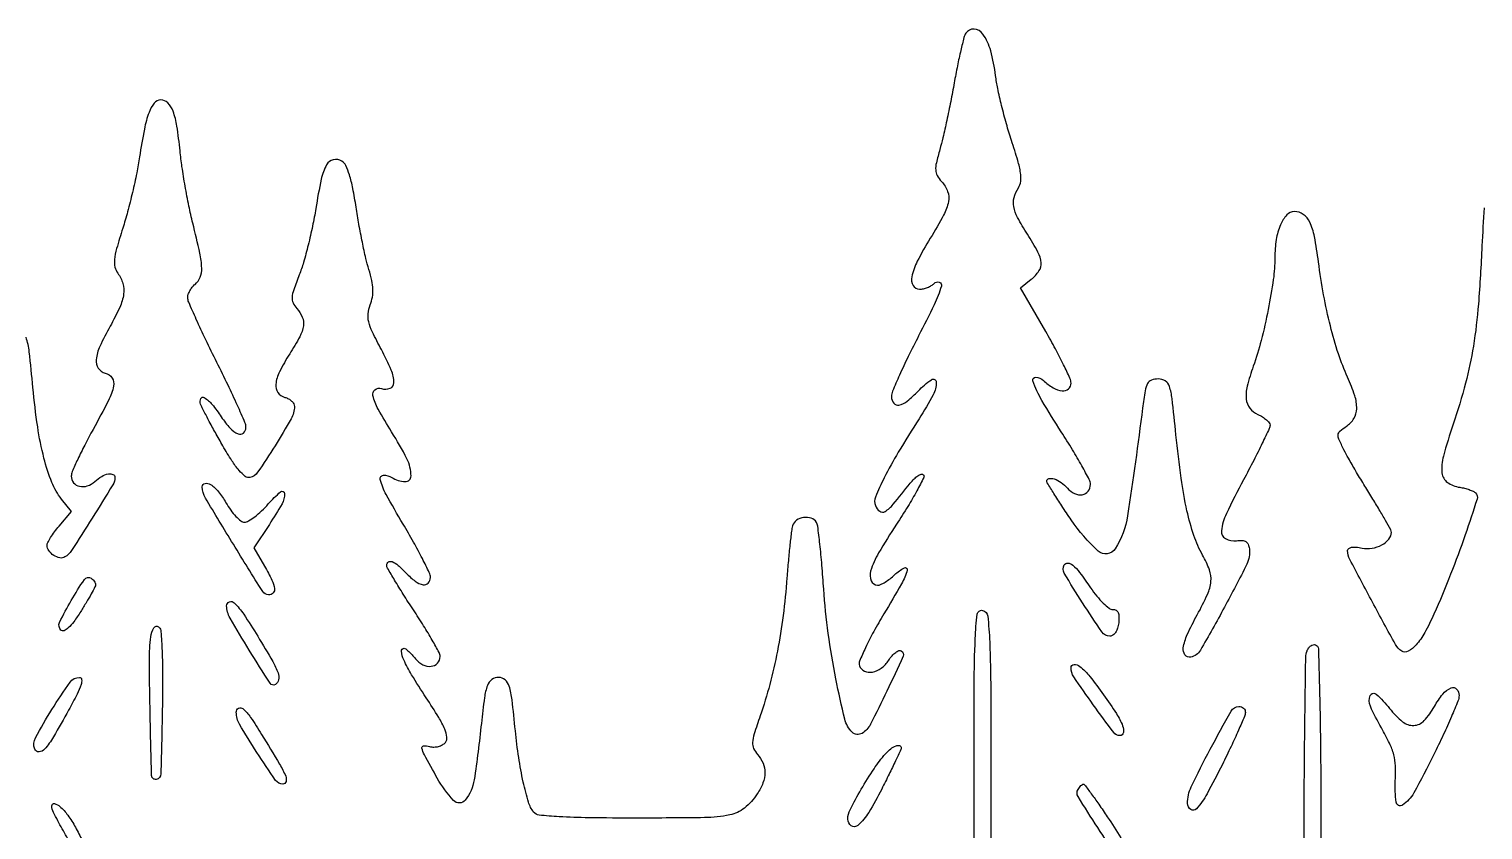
# Model space of a CAD drawing. Extents: x 118 to 878, y 65 to 959.
# Drawn here: x 376.3 to 675.9, y 793.6 to 958.6 of the extents above; entities that cross this region are included whole.
import ezdxf

# ---------------------------------------------------------------- set-up
doc = ezdxf.new("R2010")
doc.units = 0

msp = doc.modelspace()

# ---------------------------------------------------------------- linework, layer by layer
msp.add_lwpolyline([(676.09482, 921.786098, 0.004074), (675.675481, 913.9127, -0.008167), (674.939591, 901.941917, -0.020655), (673.904004, 893.283087, -0.024535), (672.283364, 885.656995, -0.016847), (669.736047, 877.187223, 0.014561), (667.719125, 870.59049, 0.0933), (667.435891, 867.124552, 0.213189), (668.555753, 865.189428, 0.122461), (671.102128, 864.165324, -0.025569), (672.082733, 863.976935, -0.02501), (673.046388, 863.688382, -0.025829), (673.864197, 863.349734, -0.080279), (674.353663, 863.011661, -0.287263), (674.672859, 861.743958, -0.00452), (672.210047, 854.357713, -0.011326), (669.214491, 846.240456, -0.010287), (665.761943, 838, -0.022105), (663.883772, 834.223722, -0.053313), (662.092863, 831.673631, -0.088603), (660.480772, 830.382578, -0.269261), (659.129802, 830.419778, -0.12954), (657.865068, 831.751574, -0.002301), (653.114647, 840.502622, -0.002423), (648.463826, 849.266653, -0.12135), (648, 851.149621, -0.243626), (648.213366, 851.561525, -0.111707), (648.788234, 851.799457, -0.064836), (649.717781, 851.837068, -0.027093), (650.96131, 851.657738, 0.089576), (653.022318, 851.619149, 0.083071), (655.026292, 852.295978, 0.095136), (656.484631, 853.47812, 0.176788), (657, 854.890156, 0.124519), (656.87304, 855.392055, 0.003705), (655.819525, 857.307122, 0.007173), (654.521216, 859.550201, 0.004865), (652.981363, 862.068727, -0.003751), (651.316045, 864.778868, -0.0034), (649.635446, 867.603663, -0.003404), (648.165565, 870.152577, -0.010887), (647.2342, 871.879912, -0.012101), (646.184558, 874.060989, -0.13338), (646.032281, 875.009765, -0.191752), (646.420305, 875.746152, -0.030209), (647.752837, 876.751884, 0.110912), (649.283751, 878.350595, 0.130932), (649.865779, 880.35626, 0.085307), (649.463173, 883.053891, 0.026911), (647.975855, 886.864079, -0.027149), (646.099826, 891.676805, -0.01759), (644.435296, 897.4172, -0.016264), (643.041765, 903.81307, -0.013973), (641.98506, 910.617833, 0.015054), (641.161737, 915.845135, 0.064674), (640.186013, 918.834513, 0.127062), (638.861432, 920.41533, 0.156405), (637.03807, 921, 0.210759), (635.461509, 920.304559, 0.084526), (634.159118, 918.278308, 0.062104), (633.287352, 915.230224, 0.038649), (633, 911.518323, -0.035321), (632.680768, 907.004961, -0.013675), (631.628327, 900.821001, -0.013798), (630.175831, 894.431192, -0.022615), (628.55551, 889.124273, 0.023031), (627.300641, 885.001999, 0.086252), (627.092214, 882.313348, 0.145429), (627.82941, 880.486481, 0.11827), (629.5, 879.181954, -0.032576), (630.45694, 878.668266, -0.040737), (631.265625, 878.067155, -0.045548), (631.832175, 877.470022, -0.168593), (632, 876.986447, -0.110264), (631.837702, 876.259444, -0.00287), (630.396447, 873.237488, -0.005929), (628.632887, 869.701272, -0.004002), (626.541096, 865.707531, 0.01099), (623.015161, 858.740479, 0.08347), (622.001831, 855.216152, 0.301292), (622.828831, 853.595588, 0.164851), (625.112285, 853.163811, -0.045671), (626.266644, 853.219959, -0.130559), (627.02758, 852.982633, -0.15203), (627.501804, 852.427626, -0.069803), (627.754484, 851.5, -0.148229), (627.215156, 848.315191, -0.008608), (622.611116, 839.456157, -0.006917), (617.651503, 830.596495, -0.216887), (615.660476, 829.176676, -0.287999), (614.480933, 829.632155, -0.201589), (614.127444, 831.054314, -0.068872), (614.957337, 833.817667, -0.018624), (617.018115, 837.909769, 0.019186), (619.121471, 842.098121, 0.08453), (619.82498, 844.760101, 0.109022), (619.518094, 847.154503, 0.042914), (618.123044, 850.19284, -0.047508), (616.323486, 854.208864, -0.027021), (614.890702, 859.340053, -0.020435), (613.691501, 866.028805, -0.008878), (612.620842, 875, 0.003131), (611.818156, 882.452843, 0.048352), (611.280762, 884.971935, 0.176495), (610.428547, 886.078662, 0.142249), (608.97753, 886.5, 0.084703), (607.578381, 886.261263, 0.186645), (606.766935, 885.567956, 0.083293), (606.260606, 884.082467, 0.009111), (605.740856, 880.5, -0.006079), (602.660289, 858.321171, -0.10487), (600.10152, 851.50564, -0.463332), (596.61539, 851.032488, -0.061156), (591.030474, 857.45484, -0.003167), (589.102409, 860.351517, -0.004901), (587.477702, 862.879961, -0.001697), (586.108348, 865.074143, -0.139532), (586, 865.45484, -0.365416), (586.450329, 865.988748, -0.124346), (587.541807, 865.903447, -0.072274), (588.988263, 865.169223, -0.062253), (590.250165, 864.020796, 0.103434), (591.722899, 862.88589, 0.152667), (593.325271, 862.647922, 0.193027), (594.525111, 863.362138, 0.164589), (595, 864.765708, 0.120585), (594.758187, 865.753796, 0.006634), (593.2375, 868.582345, 0.009968), (591.298521, 871.918418, 0.0071), (589, 875.57949, -0.010977), (585.01001, 882.045514, -0.049078), (583.144019, 886.08384, -0.532514), (583.721571, 886.85332, -0.177447), (585.314451, 886.174314, 0.055842), (587.304089, 884.684823, 0.108943), (589.179968, 884.075601, 0.199538), (590.456237, 884.466084, 0.223614), (591, 885.621136, 0.107135), (590.777597, 886.647178, 0.006997), (589.472769, 889.412294, 0.009912), (587.792427, 892.681933, 0.007223), (585.800917, 896.250719), (580.601835, 905.259167), (582.800917, 907.039876, 0.073742), (584.390802, 908.77091, 0.172074), (584.828376, 910.450262, 0.102575), (584.181289, 912.615915, 0.017599), (582, 916.338948, -0.017763), (579.98574, 919.77949, -0.076401), (579.193073, 922.008816, -0.11653), (579.273118, 923.873712, -0.070953), (580.169886, 925.900424, 0.114103), (580.627532, 927.232064, 0.062543), (580.590913, 928.965588, 0.035152), (580.035067, 931.494944, 0.008152), (578.735158, 935.654458, -0.010984), (577.687996, 939.073113, -0.008559), (576.695843, 942.83069, -0.008668), (575.891761, 946.36506, -0.020734), (575.450353, 949.017603, 0.035377), (574.445945, 954.125475, 0.087017), (572.828037, 957.575686, 0.224554), (571.023176, 958.601748, 0.276156), (569.320015, 957.75, 0.079264), (568.935343, 956.864924, 0.005529), (568.286868, 954.223438, 0.007735), (567.593973, 951.03837, 0.005741), (566.923539, 947.5, -0.004889), (566.211975, 943.70925, -0.004283), (565.39572, 939.76157, -0.004308), (564.5972, 936.208632, -0.012821), (563.967094, 933.794708, 0.012238), (563.245969, 931.045228, 0.070938), (563.110882, 929.554777, 0.114805), (563.434146, 928.429996, 0.056835), (564.304553, 927.215967, -0.093369), (565.570385, 925.148405, -0.140257), (565.747717, 923.054134, -0.075413), (564.751856, 920.28096, -0.013486), (562, 915.5, 0.017613), (559.319228, 910.75235, 0.068171), (558.185637, 907.574726, 0.181965), (558.463081, 905.780947, 0.270672), (559.8, 905, 0.055717), (560.575898, 905.086731, 0.038763), (561.418854, 905.347604, 0.039126), (562.198945, 905.730051, 0.062923), (562.783333, 906.183333, -0.2867), (563.854422, 906.430709, -0.401091), (564.276573, 905.612773, -0.040202), (562.805825, 901.784487, -0.008531), (559.604783, 895.391493, 0.006485), (557.457842, 891.147176, 0.008918), (555.646405, 887.274376, 0.006156), (554.234834, 884.003003, 0.099084), (554, 882.829609, 0.169717), (554.461163, 881.510118, 0.284557), (555.530544, 881.127168, 0.117203), (557.265856, 881.952454, 0.032398), (559.506316, 884.006593, -0.049452), (562.247524, 886.353175, -0.59555), (563.223358, 885.863465, -0.13288), (562.595715, 883.216455, -0.018248), (559.685868, 878.289972, 0.007596), (555.404474, 871.381781, 0.018344), (552.508192, 866.117061, 0.018805), (550.700995, 862.162514, 0.19166), (550.679201, 860.393606, 0.145428), (551.58213, 859.218686, 0.308536), (552.676255, 859.187836, 0.076592), (554.349454, 860.664952, 0.006973), (557.860266, 865, -0.03068), (558.667292, 865.905202, -0.050234), (559.464871, 866.551426, -0.068019), (560.138833, 866.872622, -0.280105), (560.559775, 866.770812, -0.324304), (560.655136, 866.18018, -0.007155), (559.237214, 863.466164, -0.013462), (557.377482, 860.238126, -0.008339), (555.029617, 856.544915, 0.012836), (551.345529, 850.633058, 0.058062), (549.707241, 846.920875, 0.175705), (549.804873, 844.898261, 0.302421), (551.154164, 844, 0.110952), (551.772548, 844.138932, 0.027414), (552.692335, 844.637617, 0.026699), (553.707713, 845.339775, 0.023952), (554.681606, 846.17061, -0.06795), (556.663114, 847.580738, -0.656655), (557.242567, 847.112855, -0.061519), (556.061135, 844.266559, -0.006549), (552.434466, 838.068546, 0.010266), (550.336554, 834.421261, 0.015003), (548.653811, 831.120391, 0.01037), (547.412656, 828.346349, 0.193973), (547.396911, 827.40805, 0.194416), (548.430762, 826.299287, 0.156382), (550.06125, 826.092662, 0.11586), (551.905169, 826.904825, 0.086509), (553.428922, 828.531865, -0.034739), (554.133038, 829.459067, -0.052195), (554.877246, 830.148988, -0.067213), (555.550191, 830.524559, -0.236357), (556.029808, 830.481577, -0.376544), (556.379266, 829.339653, -0.005118), (553.059372, 822.167281, -0.008352), (549.666436, 815.326737, -0.135845), (547.939726, 813.462749, -0.088531), (547.446402, 813.267438, -0.076303), (546.888857, 813.24062, -0.077067), (546.354079, 813.381782, -0.093645), (545.926626, 813.673374, -0.137275), (544.384736, 816.413466, -0.010769), (542.554196, 824.670356, -0.015216), (540.978563, 834.063059, -0.016971), (540.044992, 843.198703, 0.004222), (539.666967, 848.140779, 0.006208), (539.244248, 852.475981, 0.003154), (538.81844, 856.132673, 0.108255), (538.531703, 856.948703, 0.173898), (537.462319, 857.800932, 0.118077), (535.8973, 857.947612, 0.117606), (534.430888, 857.369122, 0.171796), (533.630859, 856.25, 0.039165), (533.400517, 855.125683, 0.003826), (533.07908, 852.370313, 0.004827), (532.752295, 849.074472, 0.003804), (532.460088, 845.5, -0.013464), (531.672649, 837.721304, -0.015976), (530.497917, 830.430958, -0.016774), (528.923988, 823.562265, -0.018594), (526.93805, 817.04979, 0.007464), (525.715103, 813.33758, 0.059008), (525.381816, 811.560879, 0.123063), (525.602135, 810.331585, 0.078492), (526.400846, 809.109564, -0.084988), (527.536585, 807.321939, -0.100896), (527.924095, 805.36322, -0.090288), (527.524891, 803.240394, -0.055422), (526.353696, 800.972506, -0.076171), (523.702315, 798.065737, -0.121171), (520.669325, 796.6449, -0.045788), (515.499243, 796.097835, -0.003477), (501.431315, 796, -0.003056), (491.619452, 796.059974, -0.011693), (485.510582, 796.277594, -0.011628), (481.411381, 796.615508, -0.203053), (480.266774, 797.25, -0.094242), (479.221113, 799.278075, -0.016804), (478.142528, 803.424087, -0.017396), (477.188027, 808.493308, -0.013983), (476.505255, 814, 0.005438), (475.825458, 820.372723, 0.046871), (475.227463, 823.167102, 0.135239), (474.369201, 824.49632, 0.184194), (473.048336, 825, 0.162085), (471.67056, 824.541316, 0.143493), (470.760694, 823.326906, 0.0559), (470.132169, 820.826641, 0.007732), (469.494575, 815.5, -0.011565), (468.013055, 803.878427, -0.133025), (466.175441, 799.701077, -0.455758), (463.778416, 799.61328, -0.061413), (460.408929, 804.239751, -0.002325), (457.759254, 809.065248, -0.065002), (457.244561, 810.401431, -0.464029), (457.587032, 810.870095, -0.081831), (458.829352, 810.754877, 0.066483), (459.731803, 810.643304, 0.06149), (460.657247, 810.76673, 0.06446), (461.481923, 811.100094, 0.091549), (462.087704, 811.605677, 0.20596), (462.408185, 812.693569, 0.071828), (461.974326, 814.303958, 0.036094), (460.70977, 816.740488, 0.007514), (458.124472, 820.810406, -0.008103), (455.118336, 825.555163, -0.032464), (453.520772, 828.596817, -0.074645), (453.030804, 830.369215, -0.450023), (453.589707, 831, -0.16993), (453.911848, 830.887262, -0.018198), (454.521583, 830.363515, -0.020755), (455.218928, 829.663124, -0.015265), (455.93395, 828.833241, 0.105114), (457.440766, 827.613042, 0.140107), (459.16086, 827.277201, 0.186618), (460.470516, 827.917242, 0.189012), (461, 829.267868, 0.123974), (460.785397, 830.120083, 0.006247), (459.384375, 832.649224, 0.009702), (457.607066, 835.629273, 0.006847), (455.5, 838.910313, -0.004589), (453.392381, 842.159849, -0.006856), (451.615625, 845.041653, -0.003281), (450.161477, 847.510893, -0.132177), (450, 848.11106, -0.248056), (450.352663, 848.778172, -0.250312), (451.100062, 848.858947, -0.084257), (452.356429, 848.086924, -0.024376), (454, 846.5, 0.042274), (455.880152, 844.810264, 0.116793), (457.498517, 844.097079, 0.253556), (458.544597, 844.4369, 0.192334), (459, 845.576992, 0.11227), (458.77052, 846.586107, 0.006382), (457.343412, 849.466746, 0.009507), (455.520893, 852.869267, 0.006816), (453.360551, 856.604209, -0.008888), (449.873917, 862.69016, -0.066271), (448.671347, 865.789464, -0.465598), (449.301633, 866.647204, -0.157234), (451.03191, 866.212145, 0.127054), (453.790783, 865.342093, 0.430751), (455.009928, 866.502516, 0.116438), (454.165301, 870.026773, 0.024066), (451, 875.617427, -0.013753), (448.237222, 880.270682, -0.069736), (447.15173, 883.07727, -0.290867), (447.572756, 884.28159, -0.248881), (448.915843, 884.52671, 0.169461), (450.695477, 884.577266, 0.311998), (451.479612, 885.718998, 0.101552), (450.939015, 888.313048, 0.020711), (448.891365, 892.559743, -0.009995), (447.052207, 896.17398, -0.051644), (446.28918, 898.280441, -0.087381), (446.172356, 899.946283, -0.064243), (446.599873, 901.7509, 0.046626), (447.043036, 903.366359, 0.053335), (447.151803, 904.963742, 0.044398), (446.920265, 906.772449, 0.020664), (446.317653, 909.061846, -0.017981), (445.706077, 911.33567, -0.006165), (444.980051, 914.669008, -0.006118), (444.268788, 918.369519, -0.007038), (443.683139, 921.917758, 0.010901), (443.01594, 925.774411, 0.027122), (442.315173, 928.549661, 0.035969), (441.566554, 930.460061, 0.141602), (440.735126, 931.395281, 0.200519), (438.98887, 931.689572, 0.213235), (437.611239, 930.644443, 0.073402), (436.500517, 927.648837, 0.012437), (435.383863, 921.637226, -0.011867), (434.712323, 917.998829, -0.00941), (433.820078, 914.101686, -0.009535), (432.855172, 910.517253, -0.023363), (431.973774, 907.933464, 0.009464), (430.831277, 904.865979, 0.066011), (430.505156, 903.303593, 0.127445), (430.708921, 902.181109, 0.075761), (431.463141, 901.040728, -0.084829), (432.608834, 899.23869, -0.138832), (432.826016, 897.454912, -0.084569), (432.073682, 895.210862, -0.018241), (430, 891.661052, 0.024599), (427.906537, 887.970474, 0.08912), (427.14019, 885.393277, 0.181769), (427.566957, 883.710352, 0.178628), (429, 882.710251, -0.059503), (429.763277, 882.410118, -0.065673), (430.40675, 881.946186, -0.074698), (430.83865, 881.396359, -0.133611), (430.980424, 880.84362, -0.125098), (430.291665, 878.290221, -0.012158), (426.991565, 872.743245, -0.00963), (423.39602, 867.258401, -0.197775), (421.77629, 866.195434, -0.219837), (420.831997, 866.429059, -0.047334), (419.59093, 867.632301, -0.033451), (418.083095, 869.660032, -0.012478), (416.23449, 872.691725, -0.004023), (414.684745, 875.432848, -0.004821), (413.271718, 878.038678, -0.004163), (412.121422, 880.254077, -0.031637), (411.655665, 881.33356, -0.188987), (411.688808, 882.457117, -0.45983), (412.38006, 882.675302, -0.080684), (414.031402, 881.234902, -0.02794), (415.917542, 878.683749, 0.038888), (417.712793, 876.363456, 0.107571), (419.383891, 875.169854, 0.29071), (420.481845, 875.346939, 0.214466), (421, 876.499389, 0.101627), (420.792686, 877.508824, 0.00383), (419.2375, 881.059979, 0.00677), (417.298817, 885.243193, 0.004699), (415, 889.919277, -0.004569), (412.70114, 894.592391, -0.006609), (410.7625, 898.766319, -0.003663), (409.203269, 902.312274, -0.102089), (409, 903.297443, -0.082918), (409.108311, 903.946071, -0.043974), (409.440625, 904.692607, -0.042189), (409.926041, 905.415984, -0.050723), (410.5, 906, 0.125976), (411.557365, 907.458027, 0.103577), (411.884361, 909.358503, 0.045303), (411.493957, 912.426491, 0.006451), (410.045408, 918.61262, -0.010234), (409.247076, 922.142006, -0.0067), (408.465087, 926.239332, -0.00674), (407.810257, 930.253479, -0.012831), (407.410338, 933.5, 0.013661), (406.773914, 938.596711, 0.052468), (405.964762, 941.683224, 0.101955), (404.885695, 943.387517, 0.203531), (403.443377, 944, 0.22885), (402.10575, 943.353931, 0.078751), (401.021083, 941.431601, 0.041446), (400.057075, 937.997772, 0.01043), (399.073441, 932.267209, -0.013161), (398.486784, 928.957912, -0.00734), (397.607711, 924.960267, -0.007317), (396.599316, 920.940156, -0.011772), (395.609734, 917.549197, 0.007392), (394.349249, 913.366527, 0.04196), (393.901139, 911.086299, 0.083863), (393.988546, 909.55879, 0.106523), (394.584564, 908.281988, -0.091271), (395.638666, 906.19107, -0.107614), (395.794522, 903.984297, -0.071408), (394.987704, 901.24532, -0.021194), (393, 897.346005, 0.020841), (390.892422, 893.218741, 0.081944), (390.14141, 890.472387, 0.174199), (390.57038, 888.730988, 0.18418), (392, 887.710251, -0.186049), (393.41321, 886.693497, -0.200489), (393.722002, 885.029658, -0.064981), (392.667602, 882.067865, -0.008365), (389.5, 876.107995, 0.007319), (387.776346, 872.881237, 0.009939), (386.321875, 869.916551, 0.007198), (385.197541, 867.411153, 0.102212), (385, 866.454914, 0.17071), (385.469808, 865.118972, 0.170837), (386.672261, 864.371662, 0.13706), (388.304868, 864.461152, 0.102452), (389.865986, 865.378719, -0.050879), (391.270707, 866.411324, -0.083992), (392.643337, 866.935262, -0.156043), (393.596526, 866.827531, -0.295328), (394, 866.204015, -0.138436), (393.571033, 864.68437, -0.00279), (389.318282, 857.837782, -0.003299), (385.035956, 851.1273, -0.111093), (383.687891, 849.807202, -0.1917), (382.646126, 849.623189, -0.09451), (381.383335, 850.145857, -0.090695), (380.358948, 851.122977, -0.158332), (380, 852.228089, -0.124403), (380.138555, 852.776349, -0.01725), (380.736231, 853.797435, -0.018879), (381.546625, 854.977381, -0.014985), (382.50632, 856.18988), (385.01264, 859.168472), (382.988444, 861.741821, -0.071838), (381.001357, 865.187623, -0.032226), (379.376921, 870.168981, -0.025902), (378.074762, 876.625641, -0.013816), (377.102713, 884.715472, 0.005108), (376.345889, 892.097313, 0.05238), (375.685725, 895.090947, 0.159316)], format="xyb")
for points in [[(416.879844, 861, 0.027858), (417.856469, 859.468703, 0.035018), (418.931719, 858.175, 0.037628), (419.952671, 857.257416, 0.165719), (420.708008, 857, 0.137655), (421.522946, 857.228695, 0.026655), (422.7975, 858.101562, 0.026528), (424.217603, 859.314354, 0.021785), (425.602396, 860.75, -0.034641), (428.131647, 863.240782, -0.623482), (428.933791, 862.895447, -0.143166), (428.424369, 860.769153, -0.01637), (425.810513, 856.527643), (422.621027, 851.712397), (424.810513, 847.90808, -0.01519), (426.354499, 845.026281, -0.079397), (426.889951, 843.313617, -0.230623), (426.597472, 842.396665, -0.204978), (425.670545, 842, -0.258531), (424.43645, 842.683807, -0.002124), (418.39943, 852.42992, -0.003326), (412.638102, 861.96151, -0.13507), (412, 864.28053, -0.357493), (412.569689, 864.975483, -0.199933), (413.709762, 864.747696, -0.074555), (415.357949, 863.240633, -0.042332)], [(595.035104, 843.448978, 0.021478), (596.318325, 841.745438, 0.027832), (597.642944, 840.306887, 0.027782), (598.842773, 839.264263, 0.166478), (599.614463, 839, -0.131467), (600.274428, 838.82342, -0.160321), (600.698706, 838.349314, -0.099607), (600.879505, 837.515364, -0.032385), (600.816422, 836.25, -0.045635), (600.586923, 835.150445, -0.070074), (600.176001, 834.270511, -0.090361), (599.636782, 833.699816, -0.159717), (599.027205, 833.5, -0.245503), (597.379234, 834.361063, -0.00923), (593.382717, 840.338148, -0.008745), (589.590289, 846.47659, -0.279317), (589.605235, 848.170274, -0.281922), (590.364789, 848.55385, -0.159782), (591.347541, 848.139711, -0.053447), (592.77114, 846.60635, -0.009716)], [(390, 844.136764, -0.120359), (389.882473, 843.655602, -0.00582), (389.09991, 842.191169, -0.009207), (388.109756, 840.465138, -0.006484), (386.935863, 838.559918, -0.015429), (385.514284, 836.464194, -0.047423), (384.382945, 835.178594, -0.089898), (383.503574, 834.608664, -0.304175), (382.865401, 834.734599, -0.31859), (382.592389, 836.338989, -0.019513), (384.994083, 840.870935, -0.019576), (387.714629, 845.157832, -0.399337), (389.088452, 845.445334, -0.053397), (389.437137, 845.174569, -0.048889), (389.732233, 844.828552, -0.052163), (389.933835, 844.463185, -0.100329)], [(423.425107, 833.464531, -0.004876), (426.500926, 828.285041, -0.04408), (427.616993, 825.902179, -0.136322), (427.727087, 824.510636, -0.209278), (427.050255, 823.531059, -0.408622), (425.975387, 823.773972, -0.004689), (421.67974, 830.575289, -0.008054), (417.710382, 837.229756, -0.127505), (417.018063, 839.75, -0.319255), (417.580714, 840.566097, -0.288897), (418.596266, 840.346091, -0.051769), (420.536198, 838.002933, -0.010613)], [(574.5, 796.817566, -0.001808), (574.442058, 780.790816, -0.002928), (574.263715, 767.164238, -0.000488), (574.023986, 755.130544, -0.193646), (573.695627, 754.361314, -0.60251), (572.278944, 754.799137, -0.031245), (571.527367, 760.826073, -0.013499), (571.115332, 772.73093, -0.001808), (571.015313, 797.823324, -0.00077), (571.045263, 823.420927, -0.009898), (571.260729, 832.993431, -0.019944), (571.675314, 838.026715, -0.434508), (572.75, 838.808536, -0.328362), (573.827244, 837.64148, -0.017304), (574.237467, 832.272437, -0.009611), (574.458954, 822.399594, -0.000802)], [(403.776978, 819.170623, -0.002221), (403.457528, 805.095149, -0.354535), (402.503396, 803.981827, -0.459717), (401.549199, 804.755003, -0.002277), (401.222087, 818.703526, -0.003997), (401.114461, 828.578123, -0.028237), (401.371282, 833.369106, -0.11634), (402.033354, 835.230974, -0.477795), (403.059761, 835.340239, -0.180881), (403.478036, 834.422175, -0.006322), (403.704635, 830.44901, -0.010278), (403.824013, 825.428095, -0.005367)], [(642.5, 782.749216, -0.001317), (642.450799, 764.073193, -0.002151), (642.299231, 748.236507, -0.000264), (642.096292, 734.143826, -0.195123), (641.816531, 733.482738, -0.588953), (640.267457, 733.927264, -0.042078), (639.464627, 739.514106, -0.013378), (639.07602, 751.706488, -0.001277), (639, 781.47723, -0.001231), (639.044968, 799.748632, -0.00195), (639.183067, 815.401727, -0.000426), (639.369617, 829.144845, -0.088224), (639.623207, 830.460477, -0.066053), (639.945712, 831.053179, -0.080427), (640.394343, 831.497036, -0.094502), (640.895554, 831.727568, -0.142111), (641.373207, 831.708606, -0.314715), (641.965457, 830.911461, -0.001542), (642.242267, 820.306116, -0.004541), (642.444082, 805.818507, -0.001212)], [(597.715646, 821.422611, -0.011818), (600.34316, 817.540137, -0.048618), (601.638125, 815.016904, -0.139862), (601.778191, 813.60792, -0.362752), (601.050526, 813, -0.235967), (599.799092, 813.625416, -0.004976), (595.581011, 819.36309, -0.006551), (591.580529, 825.076214, -0.150567), (591, 826.960324, -0.388075), (591.617281, 827.63586, -0.197411), (592.808216, 827.267786, -0.051367), (594.900439, 825.146886, -0.01434)], [(384.45796, 818.25, -0.006713), (381.321156, 812.726182, -0.046885), (379.511495, 810.210436, -0.20508), (378.351081, 809.651379, -0.322755), (377.464342, 810.232328, -0.219422), (377.616484, 812.54859, -0.01503), (381.012589, 818.37624, -0.014443), (384.753619, 824.005043, -0.243478), (386.675707, 825, -0.387034), (387.136775, 824.580222, -0.103145), (387.015614, 823.501804, -0.038362), (386.199296, 821.538987, -0.008054)], [(670.954063, 821.25, -0.089443), (670.719857, 820.121621, -0.005457), (669.392927, 816.929688, -0.007992), (667.700847, 813.149537, -0.005821), (665.704063, 809, -0.010389), (661.632622, 801.197019, -0.121028), (659.323721, 798.68143, -0.553131), (657.991702, 799.281328, -0.049623), (657.821778, 803.752819, 0.026188), (657.848207, 806.749769, 0.053914), (657.495198, 809.0656, 0.048097), (656.624279, 811.414152, 0.017115), (654.952311, 814.583352, -0.024466), (652.678659, 819.050923, -0.207973), (652.652834, 821.250763, -0.517764), (653.887445, 821.522858, -0.039707), (656.637528, 818.587557, 0.05245), (659.325497, 815.860965, 0.185154), (661.61879, 815.097006, 0.196428), (663.744148, 816.07821, 0.059654), (665.879844, 819, -0.043125), (667.60357, 821.529163, -0.117792), (669.312768, 822.833552, -0.321827), (670.449861, 822.596709, -0.194646)], [(424.225511, 813.25, -0.002849), (427.921967, 807.11586, -0.033743), (429.1777, 804.638707, -0.169416), (429.252258, 803.51182, -0.337287), (428.579841, 803, -0.246005), (427.100801, 803.774579, -0.007931), (423.235334, 809.546824, -0.010936), (419.674891, 815.323632, -0.133401), (419, 817.808167, -0.267413), (419.478126, 818.638223, -0.321126), (420.354627, 818.553955, -0.063049), (421.950255, 816.762227, -0.013403)], [(626.926087, 817.75, -0.086269), (626.729338, 816.914124, -0.003584), (625.500285, 814.089818, -0.006119), (623.972942, 810.758296, -0.004299), (622.176087, 807.045125, -0.010933), (619.019052, 800.998153, -0.056516), (616.842748, 797.92338, -0.369954), (615.674295, 797.766734, -0.254114), (615, 799.00782, -0.11184), (615.775211, 802.430201, -0.010516), (619.677577, 810.178865, -0.006541), (623.988894, 818.058478, -0.270594), (625.601239, 819, -0.089231), (626.12961, 818.904949, -0.100425), (626.567402, 818.632812, -0.106557), (626.846521, 818.226698, -0.112697)], [(556, 810.477803, -0.109399), (555.916491, 810.1007, -0.001263), (554.821722, 807.765521, -0.003787), (553.526206, 805.073228, -0.002454), (551.988839, 801.977803, -0.020662), (549.316823, 797.169278, -0.074825), (547.073718, 794.494716, -0.344503), (545.730184, 794.414007, -0.246641), (545, 795.804219, -0.119656), (545.466993, 797.727674, -0.011813), (547.765266, 801.934793, -0.016042), (550.403115, 806.182797, -0.034036), (552.7631, 809.25, -0.043267), (553.859925, 810.293421, -0.078014), (554.935203, 810.906602, -0.168593), (555.670262, 810.927559, -0.327303)], [(598.478936, 796.260676, -0.010417), (601.233545, 791.963667, -0.042672), (602.617962, 789.196819, -0.115015), (602.853073, 787.637158, -0.391143), (602.163201, 787, -0.246698), (600.699569, 787.76895, -0.006569), (596.503028, 794.034118, -0.006161), (592.449882, 800.431636, -0.283762), (592.450755, 801.920319, -0.026082), (592.737026, 802.333662, -0.032759), (593.045372, 802.682844, -0.034551), (593.333284, 802.931745, -0.162349), (593.537953, 803, -0.236855), (593.794204, 802.871397, -0.001971), (595.162584, 801.020323, -0.006415), (596.715532, 798.844148, -0.004021)], [(385.85754, 794.117415, -0.019494), (387.236715, 791.394963, -0.097325), (387.634855, 789.738545, -0.408014), (387.144855, 789.194239, -0.155392), (386.052241, 789.467713, -0.11867), (385.05352, 790.475285, -0.0092), (383.130958, 793.784187, -0.009215), (381.331739, 797.161259, -0.118321), (381, 798.543495, -0.478057), (381.537406, 798.977113, -0.132262), (382.65721, 798.39987, -0.050967), (384.286362, 796.579396, -0.030073)]]:
    msp.add_lwpolyline(points, format="xyb", close=True)

doc.saveas('drawing.dxf')
